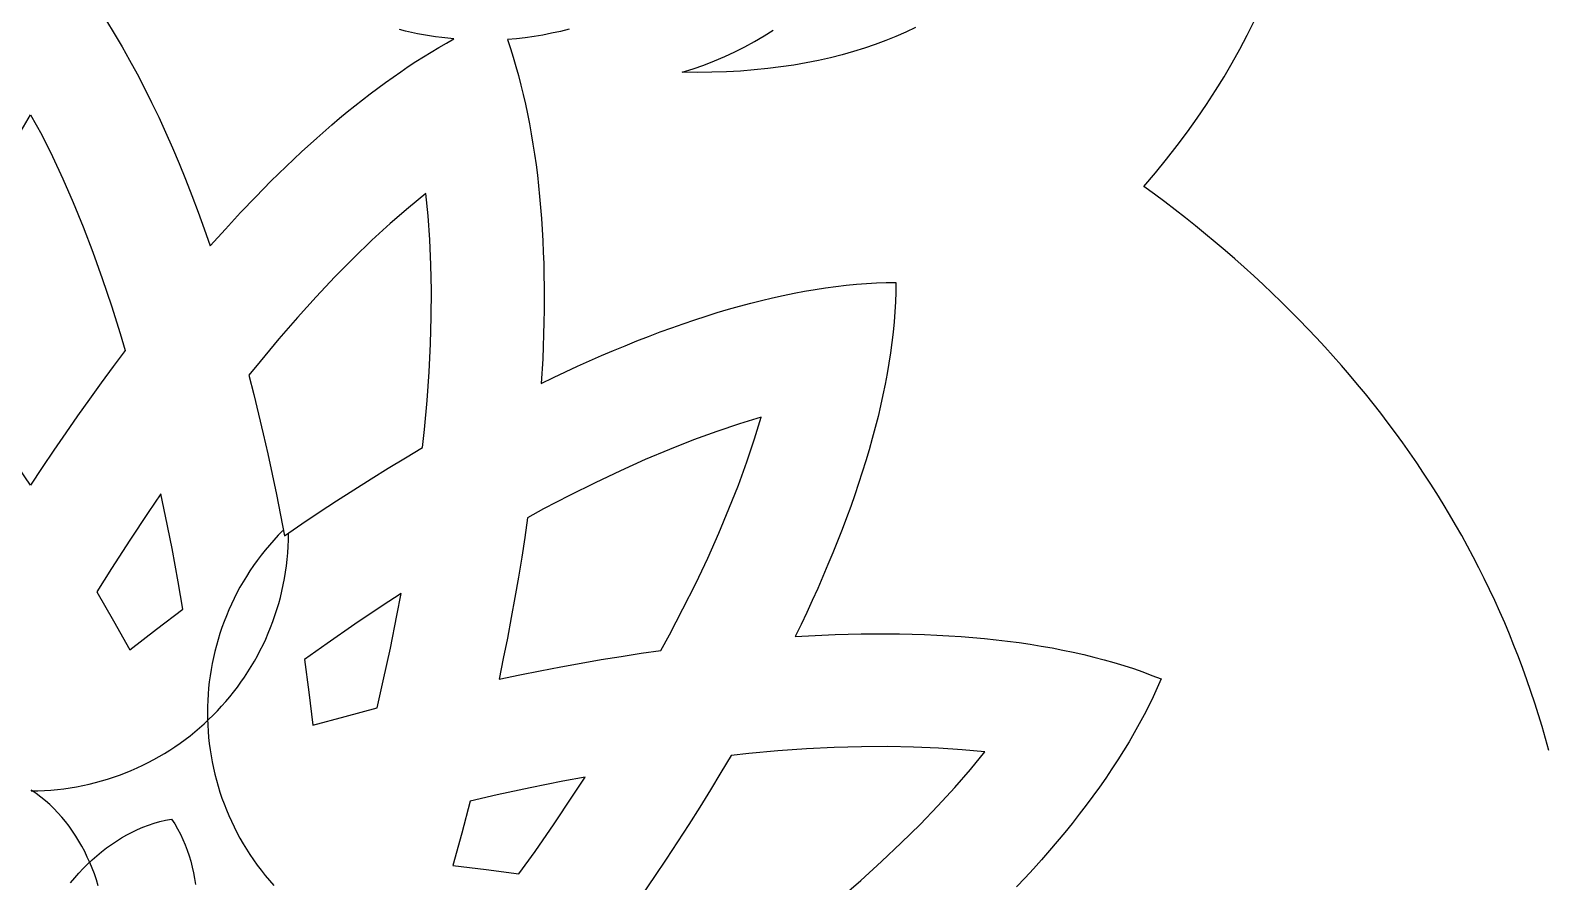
# Model space of a CAD drawing. Extents: x -5 to 96, y -47 to 131.
# Drawn here: x 45.28 to 74.22, y 47.22 to 63.44 of the extents above; entities that cross this region are included whole.
import ezdxf

# ---------------------------------------------------------------- set-up
doc = ezdxf.new("R2010")
doc.units = 0
doc.header["$MEASUREMENT"] = 0
doc.layers.add('LAYER_1', color=18, linetype='CONTINUOUS')

msp = doc.modelspace()

# ---------------------------------------------------------------- linework, layer by layer
at = {"layer": 'LAYER_1'}
for points in [[(46.732, 63.623), (46.882, 63.38), (47.03, 63.13), (47.175, 62.873), (47.317, 62.61), (47.457, 62.341), (47.594, 62.066), (47.729, 61.785), (47.861, 61.498), (47.99, 61.205), (48.116, 60.906), (48.241, 60.602), (48.362, 60.293), (48.481, 59.978), (48.597, 59.658), (48.711, 59.333), (48.999, 59.655), (49.288, 59.967), (49.577, 60.271), (49.867, 60.565), (50.157, 60.849), (50.448, 61.124), (50.739, 61.388), (51.03, 61.642), (51.176, 61.766), (51.321, 61.886), (51.467, 62.004), (51.613, 62.119), (51.758, 62.231), (51.904, 62.341), (52.049, 62.448), (52.195, 62.552), (52.34, 62.653), (52.485, 62.751), (52.631, 62.847), (52.776, 62.939), (52.921, 63.028), (53.065, 63.115), (53.21, 63.199), (53.355, 63.279), (53.238, 63.29), (53.121, 63.303), (53.005, 63.318), (52.889, 63.335), (52.773, 63.355), (52.659, 63.377), (52.544, 63.401), (52.43, 63.427), (52.317, 63.455)], [(46.732, 63.623), (46.882, 63.38), (47.03, 63.13), (47.175, 62.873), (47.317, 62.61), (47.457, 62.341), (47.594, 62.066), (47.729, 61.785), (47.861, 61.498), (47.99, 61.205), (48.116, 60.906), (48.241, 60.602), (48.362, 60.293), (48.481, 59.978), (48.597, 59.658), (48.711, 59.333), (48.999, 59.655), (49.288, 59.967), (49.577, 60.271), (49.867, 60.565), (50.157, 60.849), (50.448, 61.124), (50.739, 61.388), (51.03, 61.642), (51.176, 61.766), (51.321, 61.886), (51.467, 62.004), (51.613, 62.119), (51.758, 62.231), (51.904, 62.341), (52.049, 62.448), (52.195, 62.552), (52.34, 62.653), (52.485, 62.751), (52.631, 62.847), (52.776, 62.939), (52.921, 63.028), (53.065, 63.115), (53.21, 63.199), (53.355, 63.279), (53.238, 63.29), (53.121, 63.303), (53.005, 63.318), (52.889, 63.335), (52.773, 63.355), (52.659, 63.377), (52.544, 63.401), (52.43, 63.427), (52.317, 63.455)], [(55.549, 63.462), (55.383, 63.421), (55.217, 63.385), (55.05, 63.352), (54.881, 63.324), (54.713, 63.3), (54.544, 63.281), (54.374, 63.265), (54.431, 63.097), (54.485, 62.927), (54.536, 62.754), (54.585, 62.578), (54.632, 62.399), (54.676, 62.218), (54.718, 62.034), (54.757, 61.848), (54.794, 61.66), (54.829, 61.469), (54.861, 61.275), (54.891, 61.079), (54.919, 60.881), (54.944, 60.681), (54.967, 60.478), (54.988, 60.273), (55.006, 60.065), (55.022, 59.856), (55.036, 59.644), (55.048, 59.431), (55.057, 59.215), (55.065, 58.997), (55.07, 58.777), (55.073, 58.555), (55.074, 58.331), (55.072, 58.106), (55.069, 57.878), (55.063, 57.648), (55.056, 57.417), (55.046, 57.184), (55.02, 56.712), (55.252, 56.825), (55.482, 56.934), (55.712, 57.04), (55.94, 57.143), (56.167, 57.242), (56.393, 57.339), (56.618, 57.432), (56.842, 57.523), (57.065, 57.61), (57.286, 57.694), (57.507, 57.774), (57.725, 57.851), (57.943, 57.925), (58.159, 57.995), (58.374, 58.062), (58.587, 58.125), (58.799, 58.185), (59.01, 58.241), (59.218, 58.294), (59.426, 58.343), (59.631, 58.389), (59.836, 58.431), (60.038, 58.469), (60.239, 58.503), (60.438, 58.533), (60.635, 58.56), (60.83, 58.583), (61.024, 58.602), (61.215, 58.617), (61.405, 58.628), (61.593, 58.635), (61.779, 58.638), (61.776, 58.452), (61.769, 58.265), (61.758, 58.075), (61.743, 57.884), (61.724, 57.69), (61.701, 57.495), (61.674, 57.298), (61.644, 57.1), (61.61, 56.899), (61.572, 56.697), (61.53, 56.493), (61.485, 56.288), (61.436, 56.081), (61.383, 55.872), (61.327, 55.662), (61.267, 55.45), (61.204, 55.237), (61.137, 55.022), (61.067, 54.806), (60.994, 54.589), (60.917, 54.37), (60.837, 54.151), (60.753, 53.929), (60.666, 53.707), (60.576, 53.483), (60.483, 53.259), (60.386, 53.033), (60.287, 52.806), (60.184, 52.578), (60.079, 52.348), (59.97, 52.118), (59.858, 51.887), (60.114, 51.902), (60.368, 51.915), (60.62, 51.925), (60.87, 51.933), (61.118, 51.938), (61.364, 51.941), (61.607, 51.941), (61.848, 51.939), (62.087, 51.934), (62.323, 51.926), (62.557, 51.916), (62.789, 51.904), (63.018, 51.889), (63.244, 51.871), (63.468, 51.851), (63.689, 51.828), (63.907, 51.802), (64.123, 51.773), (64.336, 51.742), (64.546, 51.708), (64.753, 51.672), (64.957, 51.632), (65.158, 51.59), (65.357, 51.545), (65.552, 51.497), (65.744, 51.446), (65.933, 51.393), (66.119, 51.336), (66.302, 51.277), (66.481, 51.214), (66.657, 51.149), (66.83, 51.081), (66.756, 50.91), (66.677, 50.74), (66.595, 50.568), (66.507, 50.397), (66.416, 50.226), (66.32, 50.054), (66.22, 49.882), (66.116, 49.71), (66.007, 49.537), (65.895, 49.365), (65.778, 49.192), (65.657, 49.019), (65.533, 48.847), (65.404, 48.674), (65.272, 48.501), (65.135, 48.328), (64.995, 48.155), (64.851, 47.982), (64.703, 47.809), (64.552, 47.636), (64.397, 47.464), (64.239, 47.291), (64.077, 47.118)], [(55.549, 63.462), (55.383, 63.421), (55.217, 63.385), (55.05, 63.352), (54.881, 63.324), (54.713, 63.3), (54.544, 63.281), (54.374, 63.265), (54.431, 63.097), (54.485, 62.927), (54.536, 62.754), (54.585, 62.578), (54.632, 62.399), (54.676, 62.218), (54.718, 62.034), (54.757, 61.848), (54.794, 61.66), (54.829, 61.469), (54.861, 61.275), (54.891, 61.079), (54.919, 60.881), (54.944, 60.681), (54.967, 60.478), (54.988, 60.273), (55.006, 60.065), (55.022, 59.856), (55.036, 59.644), (55.048, 59.431), (55.057, 59.215), (55.065, 58.997), (55.07, 58.777), (55.073, 58.555), (55.074, 58.331), (55.072, 58.106), (55.069, 57.878), (55.063, 57.648), (55.056, 57.417), (55.046, 57.184), (55.02, 56.712), (55.252, 56.825), (55.482, 56.934), (55.712, 57.04), (55.94, 57.143), (56.167, 57.242), (56.393, 57.339), (56.618, 57.432), (56.842, 57.523), (57.065, 57.61), (57.286, 57.694), (57.507, 57.774), (57.725, 57.851), (57.943, 57.925), (58.159, 57.995), (58.374, 58.062), (58.587, 58.125), (58.799, 58.185), (59.01, 58.241), (59.218, 58.294), (59.426, 58.343), (59.631, 58.389), (59.836, 58.431), (60.038, 58.469), (60.239, 58.503), (60.438, 58.533), (60.635, 58.56), (60.83, 58.583), (61.024, 58.602), (61.215, 58.617), (61.405, 58.628), (61.593, 58.635), (61.779, 58.638), (61.776, 58.452), (61.769, 58.265), (61.758, 58.075), (61.743, 57.884), (61.724, 57.69), (61.701, 57.495), (61.674, 57.298), (61.644, 57.1), (61.61, 56.899), (61.572, 56.697), (61.53, 56.493), (61.485, 56.288), (61.436, 56.081), (61.383, 55.872), (61.327, 55.662), (61.267, 55.45), (61.204, 55.237), (61.137, 55.022), (61.067, 54.806), (60.994, 54.589), (60.917, 54.37), (60.837, 54.151), (60.753, 53.929), (60.666, 53.707), (60.576, 53.483), (60.483, 53.259), (60.386, 53.033), (60.287, 52.806), (60.184, 52.578), (60.079, 52.348), (59.97, 52.118), (59.858, 51.887), (60.114, 51.902), (60.368, 51.915), (60.62, 51.925), (60.87, 51.933), (61.118, 51.938), (61.364, 51.941), (61.607, 51.941), (61.848, 51.939), (62.087, 51.934), (62.323, 51.926), (62.557, 51.916), (62.789, 51.904), (63.018, 51.889), (63.244, 51.871), (63.468, 51.851), (63.689, 51.828), (63.907, 51.802), (64.123, 51.773), (64.336, 51.742), (64.546, 51.708), (64.753, 51.672), (64.957, 51.632), (65.158, 51.59), (65.357, 51.545), (65.552, 51.497), (65.744, 51.446), (65.933, 51.393), (66.119, 51.336), (66.302, 51.277), (66.481, 51.214), (66.657, 51.149), (66.83, 51.081), (66.756, 50.91), (66.677, 50.74), (66.595, 50.568), (66.507, 50.397), (66.416, 50.226), (66.32, 50.054), (66.22, 49.882), (66.116, 49.71), (66.007, 49.537), (65.895, 49.365), (65.778, 49.192), (65.657, 49.019), (65.533, 48.847), (65.404, 48.674), (65.272, 48.501), (65.135, 48.328), (64.995, 48.155), (64.851, 47.982), (64.703, 47.809), (64.552, 47.636), (64.397, 47.464), (64.239, 47.291), (64.077, 47.118)], [(62.151, 63.493), (61.968, 63.406), (61.779, 63.323), (61.585, 63.245), (61.385, 63.17), (61.18, 63.1), (60.969, 63.035), (60.753, 62.974), (60.53, 62.918), (60.302, 62.867), (60.069, 62.82), (59.83, 62.779), (59.584, 62.743), (59.334, 62.712), (59.077, 62.687), (58.814, 62.666), (58.546, 62.652), (58.271, 62.643), (57.991, 62.64), (57.705, 62.643), (57.913, 62.708), (58.117, 62.78), (58.318, 62.858), (58.515, 62.942), (58.709, 63.032), (58.898, 63.128), (59.083, 63.229), (59.264, 63.336), (59.441, 63.447)], [(62.151, 63.493), (61.968, 63.406), (61.779, 63.323), (61.585, 63.245), (61.385, 63.17), (61.18, 63.1), (60.969, 63.035), (60.753, 62.974), (60.53, 62.918), (60.302, 62.867), (60.069, 62.82), (59.83, 62.779), (59.584, 62.743), (59.334, 62.712), (59.077, 62.687), (58.814, 62.666), (58.546, 62.652), (58.271, 62.643), (57.991, 62.64), (57.705, 62.643), (57.913, 62.708), (58.117, 62.78), (58.318, 62.858), (58.515, 62.942), (58.709, 63.032), (58.898, 63.128), (59.083, 63.229), (59.264, 63.336), (59.441, 63.447)], [(74.217, 49.718), (74.155, 49.945), (74.09, 50.172), (74.023, 50.397), (73.952, 50.62), (73.878, 50.843), (73.802, 51.064), (73.723, 51.283), (73.641, 51.502), (73.556, 51.719), (73.469, 51.934), (73.379, 52.148), (73.286, 52.361), (73.19, 52.573), (73.091, 52.783), (72.99, 52.992), (72.886, 53.199), (72.78, 53.405), (72.67, 53.61), (72.559, 53.813), (72.444, 54.015), (72.327, 54.216), (72.207, 54.415), (72.085, 54.613), (71.96, 54.809), (71.833, 55.004), (71.703, 55.197), (71.57, 55.389), (71.435, 55.58), (71.298, 55.769), (71.158, 55.957), (71.016, 56.143), (70.871, 56.328), (70.724, 56.512), (70.574, 56.693), (70.422, 56.874), (70.268, 57.053), (70.111, 57.231), (69.952, 57.407), (69.79, 57.581), (69.626, 57.754), (69.46, 57.926), (69.292, 58.096), (69.121, 58.265), (68.948, 58.432), (68.773, 58.598), (68.596, 58.762), (68.416, 58.925), (68.234, 59.086), (68.05, 59.245), (67.864, 59.404), (67.676, 59.56), (67.485, 59.715), (67.293, 59.869), (67.098, 60.021), (66.901, 60.171), (66.703, 60.32), (66.502, 60.467), (66.722, 60.726), (66.934, 60.985), (67.138, 61.246), (67.333, 61.506), (67.52, 61.768), (67.699, 62.03), (67.869, 62.293), (68.031, 62.556), (68.186, 62.82), (68.332, 63.085), (68.471, 63.35), (68.602, 63.615)], [(74.217, 49.718), (74.155, 49.945), (74.09, 50.172), (74.023, 50.397), (73.952, 50.62), (73.878, 50.843), (73.802, 51.064), (73.723, 51.283), (73.641, 51.502), (73.556, 51.719), (73.469, 51.934), (73.379, 52.148), (73.286, 52.361), (73.19, 52.573), (73.091, 52.783), (72.99, 52.992), (72.886, 53.199), (72.78, 53.405), (72.67, 53.61), (72.559, 53.813), (72.444, 54.015), (72.327, 54.216), (72.207, 54.415), (72.085, 54.613), (71.96, 54.809), (71.833, 55.004), (71.703, 55.197), (71.57, 55.389), (71.435, 55.58), (71.298, 55.769), (71.158, 55.957), (71.016, 56.143), (70.871, 56.328), (70.724, 56.512), (70.574, 56.693), (70.422, 56.874), (70.268, 57.053), (70.111, 57.231), (69.952, 57.407), (69.79, 57.581), (69.626, 57.754), (69.46, 57.926), (69.292, 58.096), (69.121, 58.265), (68.948, 58.432), (68.773, 58.598), (68.596, 58.762), (68.416, 58.925), (68.234, 59.086), (68.05, 59.245), (67.864, 59.404), (67.676, 59.56), (67.485, 59.715), (67.293, 59.869), (67.098, 60.021), (66.901, 60.171), (66.703, 60.32), (66.502, 60.467), (66.722, 60.726), (66.934, 60.985), (67.138, 61.246), (67.333, 61.506), (67.52, 61.768), (67.699, 62.03), (67.869, 62.293), (68.031, 62.556), (68.186, 62.82), (68.332, 63.085), (68.471, 63.35), (68.602, 63.615)], [(45.066, 61.45), (45.283, 61.829), (45.499, 61.45), (45.704, 61.04), (45.904, 60.61), (46.098, 60.162), (46.289, 59.696), (46.474, 59.212), (46.653, 58.711), (46.826, 58.194), (46.993, 57.663), (47.088, 57.338), (46.861, 57.034), (46.634, 56.725), (46.408, 56.411), (46.182, 56.092), (45.957, 55.769), (45.732, 55.442), (45.507, 55.11), (45.283, 54.774), (45.058, 55.11)], [(45.066, 61.45), (45.283, 61.829), (45.499, 61.45), (45.704, 61.04), (45.904, 60.61), (46.098, 60.162), (46.289, 59.696), (46.474, 59.212), (46.653, 58.711), (46.826, 58.194), (46.993, 57.663), (47.088, 57.338), (46.861, 57.034), (46.634, 56.725), (46.408, 56.411), (46.182, 56.092), (45.957, 55.769), (45.732, 55.442), (45.507, 55.11), (45.283, 54.774), (45.058, 55.11)], [(45.296, 48.95), (45.423, 48.951), (45.549, 48.956), (45.674, 48.964), (45.798, 48.975), (45.921, 48.99), (46.043, 49.007), (46.164, 49.027), (46.285, 49.05), (46.404, 49.076), (46.522, 49.105), (46.639, 49.137), (46.755, 49.172), (46.869, 49.209), (46.983, 49.249), (47.095, 49.292), (47.205, 49.337), (47.315, 49.385), (47.423, 49.436), (47.529, 49.489), (47.634, 49.544), (47.738, 49.602), (47.84, 49.663), (47.94, 49.725), (48.039, 49.79), (48.136, 49.858), (48.231, 49.927), (48.325, 49.999), (48.416, 50.073), (48.506, 50.149), (48.594, 50.228), (48.68, 50.308), (48.765, 50.39), (48.847, 50.474), (48.927, 50.561), (49.005, 50.649), (49.081, 50.739), (49.155, 50.831), (49.227, 50.924), (49.296, 51.02), (49.364, 51.117), (49.429, 51.216), (49.491, 51.316), (49.551, 51.418), (49.609, 51.522), (49.665, 51.627), (49.718, 51.733), (49.768, 51.841), (49.816, 51.951), (49.861, 52.061), (49.904, 52.173), (49.944, 52.287), (49.981, 52.402), (50.015, 52.517), (50.047, 52.634), (50.076, 52.753), (50.102, 52.872), (50.125, 52.992), (50.145, 53.114), (50.162, 53.236), (50.176, 53.359), (50.187, 53.483), (50.195, 53.608), (50.2, 53.734), (50.201, 53.861)], [(50.096, 53.91), (50.008, 53.819), (49.922, 53.726), (49.839, 53.632), (49.759, 53.537), (49.682, 53.439), (49.608, 53.341), (49.536, 53.241), (49.467, 53.139), (49.401, 53.036), (49.338, 52.932), (49.277, 52.827), (49.22, 52.721), (49.165, 52.613), (49.113, 52.505), (49.064, 52.395), (49.018, 52.285), (48.974, 52.174), (48.933, 52.061), (48.895, 51.949), (48.86, 51.835), (48.828, 51.721), (48.798, 51.606), (48.772, 51.491), (48.748, 51.375), (48.727, 51.258), (48.709, 51.142), (48.693, 51.025), (48.68, 50.907), (48.671, 50.79), (48.664, 50.672), (48.659, 50.554), (48.658, 50.437), (48.659, 50.319), (48.664, 50.201), (48.671, 50.083), (48.68, 49.966), (48.693, 49.849), (48.709, 49.732), (48.727, 49.615), (48.748, 49.499), (48.772, 49.383), (48.798, 49.267), (48.828, 49.152), (48.86, 49.038), (48.895, 48.925), (48.933, 48.812), (48.974, 48.7), (49.018, 48.588), (49.064, 48.478), (49.113, 48.369), (49.165, 48.26), (49.22, 48.153), (49.277, 48.046), (49.338, 47.941), (49.401, 47.837), (49.467, 47.734), (49.536, 47.633), (49.608, 47.533), (49.682, 47.434), (49.759, 47.337), (49.839, 47.241), (49.922, 47.147)], [(50.096, 53.91), (50.008, 53.819), (49.922, 53.726), (49.839, 53.632), (49.759, 53.537), (49.682, 53.439), (49.608, 53.341), (49.536, 53.241), (49.467, 53.139), (49.401, 53.036), (49.338, 52.932), (49.277, 52.827), (49.22, 52.721), (49.165, 52.613), (49.113, 52.505), (49.064, 52.395), (49.018, 52.285), (48.974, 52.174), (48.933, 52.061), (48.895, 51.949), (48.86, 51.835), (48.828, 51.721), (48.798, 51.606), (48.772, 51.491), (48.748, 51.375), (48.727, 51.258), (48.709, 51.142), (48.693, 51.025), (48.68, 50.907), (48.671, 50.79), (48.664, 50.672), (48.659, 50.554), (48.658, 50.437), (48.659, 50.319), (48.664, 50.201), (48.671, 50.083), (48.68, 49.966), (48.693, 49.849), (48.709, 49.732), (48.727, 49.615), (48.748, 49.499), (48.772, 49.383), (48.798, 49.267), (48.828, 49.152), (48.86, 49.038), (48.895, 48.925), (48.933, 48.812), (48.974, 48.7), (49.018, 48.588), (49.064, 48.478), (49.113, 48.369), (49.165, 48.26), (49.22, 48.153), (49.277, 48.046), (49.338, 47.941), (49.401, 47.837), (49.467, 47.734), (49.536, 47.633), (49.608, 47.533), (49.682, 47.434), (49.759, 47.337), (49.839, 47.241), (49.922, 47.147)], [(60.699, 46.884), (61.109, 47.242), (61.504, 47.599), (61.88, 47.955), (62.237, 48.309), (62.577, 48.661), (62.898, 49.01), (63.198, 49.356), (63.471, 49.689), (63.042, 49.731), (62.586, 49.763), (62.113, 49.783), (61.624, 49.791), (61.12, 49.789), (60.603, 49.774), (60.072, 49.748), (59.528, 49.71), (58.973, 49.66), (58.637, 49.624), (58.442, 49.297), (58.243, 48.969), (58.039, 48.639), (57.831, 48.309), (57.617, 47.978), (57.4, 47.647), (57.177, 47.315), (56.951, 46.982)], [(60.699, 46.884), (61.109, 47.242), (61.504, 47.599), (61.88, 47.955), (62.237, 48.309), (62.577, 48.661), (62.898, 49.01), (63.198, 49.356), (63.471, 49.689), (63.042, 49.731), (62.586, 49.763), (62.113, 49.783), (61.624, 49.791), (61.12, 49.789), (60.603, 49.774), (60.072, 49.748), (59.528, 49.71), (58.973, 49.66), (58.637, 49.624), (58.442, 49.297), (58.243, 48.969), (58.039, 48.639), (57.831, 48.309), (57.617, 47.978), (57.4, 47.647), (57.177, 47.315), (56.951, 46.982)], [(46.576, 47.139), (46.54, 47.253), (46.502, 47.364), (46.46, 47.474), (46.416, 47.581), (46.368, 47.687), (46.318, 47.791), (46.265, 47.892), (46.208, 47.991), (46.149, 48.088), (46.087, 48.182), (46.022, 48.274), (45.954, 48.362), (45.882, 48.448), (45.808, 48.531), (45.731, 48.611), (45.651, 48.687), (45.568, 48.761), (45.481, 48.831), (45.392, 48.897), (45.3, 48.96), (45.296, 48.957), (45.296, 48.95)], [(46.049, 47.197), (46.127, 47.29), (46.207, 47.381), (46.29, 47.468), (46.374, 47.553), (46.461, 47.635), (46.549, 47.713), (46.639, 47.788), (46.732, 47.86), (46.826, 47.928), (46.922, 47.992), (47.02, 48.053), (47.119, 48.11), (47.22, 48.162), (47.323, 48.211), (47.428, 48.256), (47.534, 48.296), (47.641, 48.332), (47.751, 48.363), (47.861, 48.39), (47.973, 48.412), (48.033, 48.318), (48.089, 48.222), (48.141, 48.124), (48.189, 48.024), (48.232, 47.922), (48.272, 47.818), (48.307, 47.713), (48.339, 47.606), (48.367, 47.497), (48.391, 47.388), (48.411, 47.277), (48.428, 47.164)]]:
    msp.add_lwpolyline(points, dxfattribs=at)
for points in [[(49.447, 56.869), (49.541, 56.501), (49.633, 56.128), (49.721, 55.751), (49.807, 55.37), (49.89, 54.985), (49.971, 54.597), (50.048, 54.205), (50.124, 53.81), (50.455, 54.035), (50.786, 54.257), (51.117, 54.474), (51.447, 54.687), (51.776, 54.895), (52.104, 55.098), (52.431, 55.297), (52.758, 55.49), (52.795, 55.835), (52.844, 56.39), (52.881, 56.934), (52.907, 57.465), (52.922, 57.983), (52.924, 58.486), (52.916, 58.974), (52.895, 59.448), (52.863, 59.905), (52.82, 60.335), (52.488, 60.061), (52.142, 59.761), (51.793, 59.44), (51.442, 59.101), (51.087, 58.742), (50.732, 58.365), (50.375, 57.972), (50.018, 57.561), (49.66, 57.133)], [(49.447, 56.869), (49.541, 56.501), (49.633, 56.128), (49.721, 55.751), (49.807, 55.37), (49.89, 54.985), (49.971, 54.597), (50.048, 54.205), (50.124, 53.81), (50.455, 54.035), (50.786, 54.257), (51.117, 54.474), (51.447, 54.687), (51.776, 54.895), (52.104, 55.098), (52.431, 55.297), (52.758, 55.49), (52.795, 55.835), (52.844, 56.39), (52.881, 56.934), (52.907, 57.465), (52.922, 57.983), (52.924, 58.486), (52.916, 58.974), (52.895, 59.448), (52.863, 59.905), (52.82, 60.335), (52.488, 60.061), (52.142, 59.761), (51.793, 59.44), (51.442, 59.101), (51.087, 58.742), (50.732, 58.365), (50.375, 57.972), (50.018, 57.561), (49.66, 57.133)], [(54.758, 54.154), (54.704, 53.779), (54.646, 53.4), (54.584, 53.019), (54.517, 52.635), (54.447, 52.249), (54.373, 51.861), (54.296, 51.47), (54.214, 51.077), (54.608, 51.159), (55, 51.238), (55.389, 51.312), (55.777, 51.382), (56.161, 51.449), (56.543, 51.511), (56.923, 51.57), (57.299, 51.624), (57.461, 51.921), (57.719, 52.415), (57.962, 52.903), (58.19, 53.383), (58.401, 53.856), (58.596, 54.32), (58.775, 54.775), (58.938, 55.221), (59.083, 55.655), (59.208, 56.068), (58.795, 55.942), (58.362, 55.797), (57.917, 55.635), (57.462, 55.456), (56.998, 55.26), (56.526, 55.048), (56.045, 54.821), (55.556, 54.578), (55.062, 54.321)], [(54.758, 54.154), (54.704, 53.779), (54.646, 53.4), (54.584, 53.019), (54.517, 52.635), (54.447, 52.249), (54.373, 51.861), (54.296, 51.47), (54.214, 51.077), (54.608, 51.159), (55, 51.238), (55.389, 51.312), (55.777, 51.382), (56.161, 51.449), (56.543, 51.511), (56.923, 51.57), (57.299, 51.624), (57.461, 51.921), (57.719, 52.415), (57.962, 52.903), (58.19, 53.383), (58.401, 53.856), (58.596, 54.32), (58.775, 54.775), (58.938, 55.221), (59.083, 55.655), (59.208, 56.068), (58.795, 55.942), (58.362, 55.797), (57.917, 55.635), (57.462, 55.456), (56.998, 55.26), (56.526, 55.048), (56.045, 54.821), (55.556, 54.578), (55.062, 54.321)], [(46.549, 52.738), (46.867, 52.191), (47.181, 51.637), (47.684, 52.029), (48.186, 52.413), (48.098, 52.934), (47.984, 53.564), (47.861, 54.185), (47.772, 54.611), (47.527, 54.252), (47.177, 53.724), (46.83, 53.186)], [(46.549, 52.738), (46.867, 52.191), (47.181, 51.637), (47.684, 52.029), (48.186, 52.413), (48.098, 52.934), (47.984, 53.564), (47.861, 54.185), (47.772, 54.611), (47.527, 54.252), (47.177, 53.724), (46.83, 53.186)], [(50.668, 50.197), (51.28, 50.366), (51.889, 50.528), (52.008, 51.042), (52.143, 51.669), (52.267, 52.29), (52.346, 52.709), (51.989, 52.476), (51.464, 52.123), (50.937, 51.759), (50.506, 51.452), (50.59, 50.827)], [(50.668, 50.197), (51.28, 50.366), (51.889, 50.528), (52.008, 51.042), (52.143, 51.669), (52.267, 52.29), (52.346, 52.709), (51.989, 52.476), (51.464, 52.123), (50.937, 51.759), (50.506, 51.452), (50.59, 50.827)], [(53.666, 48.752), (53.504, 48.141), (53.334, 47.526), (53.966, 47.448), (54.593, 47.364), (54.9, 47.795), (55.264, 48.322), (55.617, 48.848), (55.855, 49.211), (55.428, 49.132), (54.807, 49.006), (54.181, 48.871)], [(53.666, 48.752), (53.504, 48.141), (53.334, 47.526), (53.966, 47.448), (54.593, 47.364), (54.9, 47.795), (55.264, 48.322), (55.617, 48.848), (55.855, 49.211), (55.428, 49.132), (54.807, 49.006), (54.181, 48.871)]]:
    msp.add_lwpolyline(points, close=True, dxfattribs=at)

doc.saveas('drawing.dxf')
